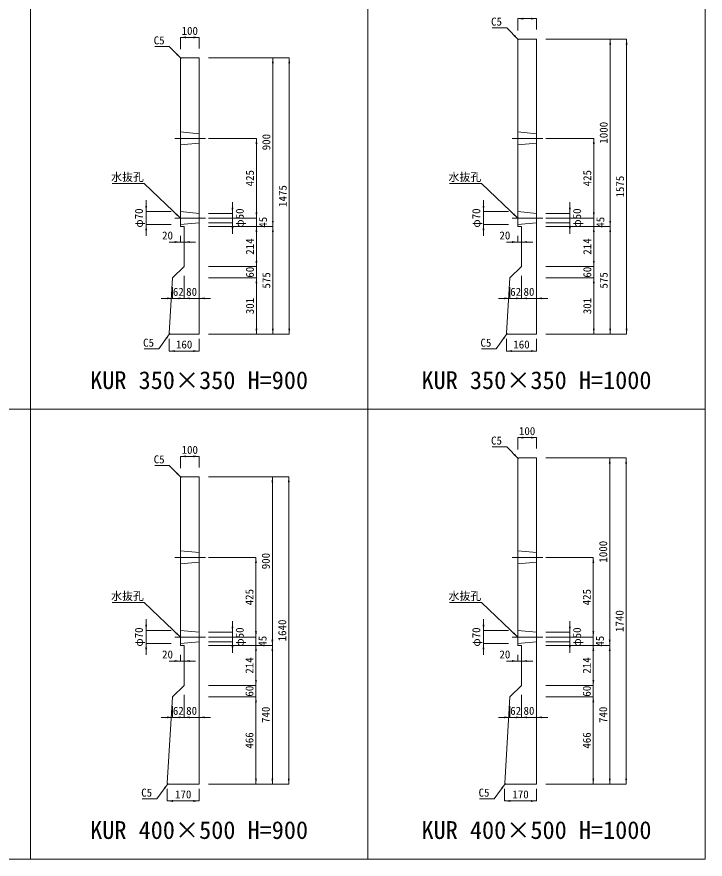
# Model space of a CAD drawing. Units: millimetres at full size, sheet at 1:40. Extents: x 86 to 35886, y -15691 to 10257.
# Drawn here: x 30614 to 34286, y 0 to 4493 of the extents above; entities that cross this region are included whole.
import ezdxf
from ezdxf.enums import TextEntityAlignment as Align

# ---------------------------------------------------------------- set-up
doc = ezdxf.new("R2010")
doc.units = ezdxf.units.MM
doc.header["$LTSCALE"] = 40
doc.linetypes.add('DASHED', pattern=[7.5, 6, -1.5])
doc.linetypes.add('USER1', pattern=[28.575, 19.05, -3.175, 3.175, -3.175])
for name, color, linetype, lineweight in [('0_2', 7, 'USER1', 5), ('パネックスKUR', 2, 'Continuous', 20), ('図枠', 5, 'Continuous', 13), ('寸法線', 7, 'Continuous', 13), ('引出線', 4, 'Continuous', 13)]:
    doc.layers.add(name, color=color, linetype=linetype, lineweight=lineweight)
doc.layers.add('文字', color=7, linetype='Continuous')
doc.styles.add('ＭＳ ゴシック', font='')
doc.styles.get('ＭＳ ゴシック').set_extended_font_data('MS Gothic')

# ---------------------------------------------------------------- blocks, each defined once
blk = doc.blocks.new('filled_arrow')
at = {"color": 0, "linetype": 'Continuous', "lineweight": -2}
blk.add_solid([(7.5, 1.25), (0, 0), (7.5, -1.25)], dxfattribs=at)

msp = doc.modelspace()

# ---------------------------------------------------------------- linework, layer by layer
at = {"layer": '0_2'}
for p, q in [((31456.87, 3845), (31620.59, 3845)), ((33256.87, 3845), (33420.59, 3845)), ((31456.87, 3420), (31620.59, 3420)), ((33256.87, 3420), (33420.59, 3420)), ((31456.87, 1610), (31620.59, 1610)), ((33256.87, 1610), (33420.59, 1610)), ((31456.87, 1185), (31620.59, 1185)), ((33256.87, 1185), (33420.59, 1185))]:
    msp.add_line(p, q, dxfattribs=at)
at = {"layer": 'パネックスKUR'}
for p, q in [((33286.23, 4370), (33291.23, 4375)), ((33286.23, 4370), (33286.23, 3375)), ((33386.23, 4375), (33291.23, 4375)), ((33386.23, 4375), (33386.23, 2800)), ((31486.23, 4270), (31491.23, 4275)), ((31486.23, 4270), (31486.23, 3375)), ((31586.23, 4275), (31491.23, 4275)), ((31586.23, 4275), (31586.23, 2800)), ((31506.23, 3375), (31486.23, 3375)), ((31506.23, 3375), (31506.23, 3161)), ((33306.23, 3375), (33286.23, 3375)), ((33306.23, 3375), (33306.23, 3161)), ((31506.23, 3161), (31444.23, 3101)), ((33306.23, 3161), (33244.23, 3101)), ((31444.23, 3101), (31426.53, 2804.99)), ((33244.23, 3101), (33226.53, 2804.99)), ((31431.23, 2800), (31426.53, 2804.99)), ((31586.23, 2800), (31431.23, 2800)), ((33231.23, 2800), (33226.53, 2804.99)), ((33386.23, 2800), (33231.23, 2800)), ((33286.23, 2135), (33291.23, 2140)), ((33286.23, 2135), (33286.23, 1140)), ((33386.23, 2140), (33291.23, 2140)), ((33386.23, 2140), (33386.23, 400)), ((31486.23, 2035), (31491.23, 2040)), ((31486.23, 2035), (31486.23, 1140)), ((31586.23, 2040), (31491.23, 2040)), ((31586.23, 2040), (31586.23, 400)), ((31506.23, 1140), (31486.23, 1140)), ((31506.23, 1140), (31506.23, 926)), ((33306.23, 1140), (33286.23, 1140)), ((33306.23, 1140), (33306.23, 926)), ((31506.23, 926), (31444.23, 866)), ((33306.23, 926), (33244.23, 866)), ((31444.23, 866), (31416.53, 404.99)), ((33244.23, 866), (33216.53, 404.99)), ((31421.23, 400), (31416.53, 404.99)), ((33216.53, 404.99), (33221.23, 400)), ((31586.23, 400), (31421.23, 400)), ((33386.23, 400), (33221.23, 400))]:
    msp.add_line(p, q, dxfattribs=at)
at = {"layer": 'パネックスKUR', "linetype": 'DASHED', "lineweight": 5}
for p, q in [((31486.23, 3880), (31586.23, 3870)), ((33286.23, 3880), (33386.23, 3870)), ((31486.23, 3810), (31586.23, 3820)), ((33286.23, 3810), (33386.23, 3820)), ((31486.23, 3455), (31586.23, 3445)), ((33286.23, 3455), (33386.23, 3445)), ((31486.23, 3385), (31586.23, 3395)), ((33286.23, 3385), (33386.23, 3395)), ((31486.23, 1645), (31586.23, 1635)), ((33286.23, 1645), (33386.23, 1635)), ((31486.23, 1575), (31586.23, 1585)), ((33286.23, 1575), (33386.23, 1585)), ((31486.23, 1220), (31586.23, 1210)), ((33286.23, 1220), (33386.23, 1210)), ((31486.23, 1150), (31586.23, 1160)), ((33286.23, 1150), (33386.23, 1160))]:
    msp.add_line(p, q, dxfattribs=at)
at = {"layer": '図枠'}
for p, q in [((30686.23, 9000), (30686.23, 0)), ((32486.23, 9000), (32486.23, 0)), ((34286.23, 9000), (34286.23, 0)), ((18686.23, 2400), (34286.23, 2400)), ((18686.23, 2400), (34286.23, 2400)), ((18686.23, 0), (34286.23, 0))]:
    msp.add_line(p, q, dxfattribs=at)
at = {"layer": '寸法線'}
for p, q in [((33286.23, 4483.55), (33386.23, 4483.55)), ((33286.23, 4420), (33286.23, 4483.55)), ((33386.23, 4425), (33386.23, 4483.55)), ((31486.23, 4383.55), (31586.23, 4383.55)), ((31486.23, 4320), (31486.23, 4383.55)), ((31586.23, 4325), (31586.23, 4383.55)), ((33436.23, 4375), (33867.07, 4375)), ((33436.23, 4375), (33779.57, 4375)), ((33779.57, 3375), (33779.57, 4375)), ((33867.07, 2800), (33867.07, 4375)), ((31636.23, 4275), (32067.07, 4275)), ((31636.23, 4275), (31979.57, 4275)), ((31979.57, 3375), (31979.57, 4275)), ((32067.07, 2800), (32067.07, 4275)), ((31636.23, 3845), (31892.07, 3845)), ((31892.07, 3420), (31892.07, 3845)), ((33436.23, 3845), (33692.07, 3845)), ((33692.07, 3420), (33692.07, 3845)), ((31303.62, 3325), (31303.62, 3515)), ((31764.15, 3335), (31764.15, 3505)), ((33103.62, 3325), (33103.62, 3515)), ((33564.15, 3335), (33564.15, 3505)), ((31892.07, 3315), (31892.07, 3480)), ((33692.07, 3315), (33692.07, 3480)), ((31436.23, 3455), (31303.62, 3455)), ((31636.23, 3445), (31764.15, 3445)), ((31636.23, 3420), (31892.07, 3420)), ((31636.23, 3420), (31892.07, 3420)), ((33236.23, 3455), (33103.62, 3455)), ((33436.23, 3445), (33564.15, 3445)), ((33436.23, 3420), (33692.07, 3420)), ((33436.23, 3420), (33692.07, 3420)), ((31436.23, 3385), (31303.62, 3385)), ((31636.23, 3395), (31764.15, 3395)), ((31636.23, 3375), (31979.57, 3375)), ((31636.23, 3375), (31892.07, 3375)), ((31636.23, 3375), (31979.57, 3375)), ((31636.23, 3375), (31892.07, 3375)), ((31892.07, 3375), (31892.07, 3161)), ((31979.57, 3375), (31979.57, 2800)), ((33236.23, 3385), (33103.62, 3385)), ((33436.23, 3395), (33564.15, 3395)), ((33436.23, 3375), (33779.57, 3375)), ((33436.23, 3375), (33692.07, 3375)), ((33436.23, 3375), (33779.57, 3375)), ((33436.23, 3375), (33692.07, 3375)), ((33692.07, 3375), (33692.07, 3161)), ((33779.57, 3375), (33779.57, 2800)), ((31486.23, 3325), (31486.23, 3292)), ((31506.23, 3325), (31506.23, 3292)), ((33286.23, 3325), (33286.23, 3292)), ((33306.23, 3325), (33306.23, 3292)), ((31426.23, 3292), (31566.23, 3292)), ((33226.23, 3292), (33366.23, 3292)), ((31892.07, 3221), (31892.07, 3041)), ((33692.07, 3221), (33692.07, 3041)), ((31636.23, 3161), (31892.07, 3161)), ((31636.23, 3161), (31892.07, 3161)), ((33436.23, 3161), (33692.07, 3161)), ((33436.23, 3161), (33692.07, 3161)), ((31506.23, 3111), (31506.23, 2991.41)), ((31506.23, 3111), (31506.23, 2991.41)), ((31636.23, 3101), (31892.07, 3101)), ((31636.23, 3101), (31892.07, 3101)), ((31892.07, 3101), (31892.07, 2800)), ((33306.23, 3111), (33306.23, 2991.41)), ((33306.23, 3111), (33306.23, 2991.41)), ((33436.23, 3101), (33692.07, 3101)), ((33436.23, 3101), (33692.07, 3101)), ((33692.07, 3101), (33692.07, 2800)), ((31444.23, 3051), (31444.23, 2991.41)), ((31586.23, 3051), (31586.23, 2991.41)), ((33244.23, 3051), (33244.23, 2991.41)), ((33386.23, 3051), (33386.23, 2991.41)), ((31566.23, 2991.41), (31384.23, 2991.41)), ((31446.23, 2991.41), (31646.23, 2991.41)), ((33366.23, 2991.41), (33184.23, 2991.41)), ((33246.23, 2991.41), (33446.23, 2991.41)), ((31636.23, 2800), (32067.07, 2800)), ((31636.23, 2800), (31979.57, 2800)), ((31636.23, 2800), (31892.07, 2800)), ((33436.23, 2800), (33867.07, 2800)), ((33436.23, 2800), (33779.57, 2800)), ((33436.23, 2800), (33692.07, 2800)), ((31426.23, 2775), (31426.23, 2710.43)), ((31586.23, 2775), (31586.23, 2710.43)), ((33226.23, 2775), (33226.23, 2710.43)), ((33386.23, 2775), (33386.23, 2710.43)), ((31426.23, 2710.43), (31586.23, 2710.43)), ((33226.23, 2710.43), (33386.23, 2710.43)), ((33286.23, 2248.55), (33386.23, 2248.55)), ((33286.23, 2185), (33286.23, 2248.55)), ((33386.23, 2190), (33386.23, 2248.55)), ((31486.23, 2148.55), (31586.23, 2148.55)), ((31486.23, 2085), (31486.23, 2148.55)), ((31586.23, 2090), (31586.23, 2148.55)), ((33436.23, 2140), (33864.57, 2140)), ((33436.23, 2140), (33777.07, 2140)), ((33777.07, 1140), (33777.07, 2140)), ((33864.57, 400), (33864.57, 2140)), ((31636.23, 2040), (32064.57, 2040)), ((31636.23, 2040), (31977.07, 2040)), ((31977.07, 1140), (31977.07, 2040)), ((32064.57, 400), (32064.57, 2040)), ((31636.23, 1610), (31889.57, 1610)), ((31889.57, 1185), (31889.57, 1610)), ((33436.23, 1610), (33689.57, 1610)), ((33689.57, 1185), (33689.57, 1610)), ((31303.62, 1090), (31303.62, 1280)), ((31764.15, 1100), (31764.15, 1270)), ((33103.62, 1090), (33103.62, 1280)), ((33564.15, 1100), (33564.15, 1270)), ((31436.23, 1220), (31303.62, 1220)), ((31889.57, 1080), (31889.57, 1245)), ((33236.23, 1220), (33103.62, 1220)), ((33689.57, 1080), (33689.57, 1245)), ((31636.23, 1210), (31764.15, 1210)), ((31636.23, 1185), (31889.57, 1185)), ((31636.23, 1185), (31889.57, 1185)), ((33436.23, 1210), (33564.15, 1210)), ((33436.23, 1185), (33689.57, 1185)), ((33436.23, 1185), (33689.57, 1185)), ((31436.23, 1150), (31303.62, 1150)), ((31636.23, 1160), (31764.15, 1160)), ((31636.23, 1140), (31889.57, 1140)), ((31636.23, 1140), (31977.07, 1140)), ((31636.23, 1140), (31889.57, 1140)), ((31740.23, 1140), (31977.07, 1140)), ((31889.57, 1140), (31889.57, 926)), ((31977.07, 1140), (31977.07, 400)), ((33236.23, 1150), (33103.62, 1150)), ((33436.23, 1160), (33564.15, 1160)), ((33436.23, 1140), (33777.07, 1140)), ((33436.23, 1140), (33689.57, 1140)), ((33436.23, 1140), (33777.07, 1140)), ((33436.23, 1140), (33689.57, 1140)), ((33689.57, 1140), (33689.57, 926)), ((33777.07, 1140), (33777.07, 400)), ((31486.23, 1090), (31486.23, 1057)), ((31506.23, 1090), (31506.23, 1057)), ((33286.23, 1090), (33286.23, 1057)), ((33306.23, 1090), (33306.23, 1057)), ((31426.23, 1057), (31566.23, 1057)), ((33226.23, 1057), (33366.23, 1057)), ((31889.57, 986), (31889.57, 806)), ((33689.57, 986), (33689.57, 806)), ((31636.23, 926), (31889.57, 926)), ((31636.23, 926), (31889.57, 926)), ((33436.23, 926), (33689.57, 926)), ((33436.23, 926), (33689.57, 926)), ((31506.23, 876), (31506.23, 756.41)), ((31506.23, 876), (31506.23, 756.41)), ((31586.23, 876), (31586.23, 756.41)), ((31636.23, 866), (31889.57, 866)), ((31740.23, 866), (31889.57, 866)), ((31889.57, 866), (31889.57, 400)), ((33306.23, 876), (33306.23, 756.41)), ((33306.23, 876), (33306.23, 756.41)), ((33386.23, 876), (33386.23, 756.41)), ((33436.23, 866), (33689.57, 866)), ((33436.23, 866), (33689.57, 866)), ((33689.57, 866), (33689.57, 400)), ((31444.23, 816), (31444.23, 756.41)), ((33244.23, 816), (33244.23, 756.41)), ((31566.23, 756.41), (31384.23, 756.41)), ((31446.23, 756.41), (31646.23, 756.41)), ((33366.23, 756.41), (33184.23, 756.41)), ((33246.23, 756.41), (33446.23, 756.41)), ((31416.23, 375), (31416.23, 310.43)), ((31586.23, 375), (31586.23, 310.43)), ((31636.23, 400), (32064.57, 400)), ((31636.23, 400), (31977.07, 400)), ((31636.23, 400), (31889.57, 400)), ((33216.23, 375), (33216.23, 310.43)), ((33386.23, 375), (33386.23, 310.43)), ((33436.23, 400), (33864.57, 400)), ((33436.23, 400), (33777.07, 400)), ((33436.23, 400), (33689.57, 400)), ((31416.23, 310.43), (31586.23, 310.43)), ((33216.23, 310.43), (33386.23, 310.43))]:
    msp.add_line(p, q, dxfattribs=at)
at = {"layer": '引出線'}
for points in [[(33288.73, 4372.5), (33227.24, 4435.21), (33149.47, 4435.21)], [(31488.73, 4272.5), (31427.24, 4335.21), (31349.47, 4335.21)], [(31486.23, 3420), (31293.77, 3603.45), (31122.03, 3603.45)], [(33286.23, 3420), (33093.77, 3603.45), (32922.03, 3603.45)], [(31428.88, 2802.5), (31370.45, 2722.24), (31292.69, 2722.24)], [(33228.88, 2802.5), (33170.45, 2722.24), (33092.69, 2722.24)], [(33288.73, 2137.5), (33227.24, 2200.21), (33149.47, 2200.21)], [(31488.73, 2037.5), (31427.24, 2100.21), (31349.47, 2100.21)], [(31486.23, 1185), (31293.77, 1368.45), (31122.03, 1368.45)], [(33286.23, 1185), (33093.77, 1368.45), (32922.03, 1368.45)], [(31418.88, 402.5), (31360.45, 322.24), (31282.69, 322.24)], [(33218.88, 402.5), (33160.45, 322.24), (33082.69, 322.24)]]:
    msp.add_lwpolyline(points, dxfattribs=at)

# ---------------------------------------------------------------- block references
at = {"layer": '寸法線', "xscale": 4, "yscale": 4}
for p in [(33286.23, 4483.55), (31486.23, 4383.55), (31506.23, 3292), (33306.23, 3292), (31506.23, 2991.41), (31586.23, 2991.41), (33306.23, 2991.41), (33386.23, 2991.41), (31426.23, 2710.43), (33226.23, 2710.43), (33286.23, 2248.55), (31486.23, 2148.55), (31506.23, 1057), (33306.23, 1057), (31506.23, 756.41), (31586.23, 756.41), (33306.23, 756.41), (33386.23, 756.41), (31416.23, 310.43), (33216.23, 310.43)]:
    msp.add_blockref('filled_arrow', p, dxfattribs=at)
for p, rotation in [((33386.23, 4483.55), 180), ((31586.23, 4383.55), 180), ((33779.57, 4375), 270), ((33867.07, 4375), 270), ((31979.57, 4275), 270), ((32067.07, 4275), 270), ((31892.07, 3845), 270), ((33692.07, 3845), 270), ((31303.62, 3455), 90), ((31764.15, 3445), 90), ((33103.62, 3455), 90), ((33564.15, 3445), 90), ((31892.07, 3420), 90), ((31892.07, 3420), 90), ((33692.07, 3420), 90), ((33692.07, 3420), 90), ((31303.62, 3385), 270), ((31764.15, 3395), 270), ((31892.07, 3375), 270), ((31892.07, 3375), 270), ((31979.57, 3375), 90), ((31979.57, 3375), 270), ((33103.62, 3385), 270), ((33564.15, 3395), 270), ((33692.07, 3375), 270), ((33692.07, 3375), 270), ((33779.57, 3375), 90), ((33779.57, 3375), 270), ((31486.23, 3292), 180), ((33286.23, 3292), 180), ((31892.07, 3161), 90), ((31892.07, 3161), 90), ((33692.07, 3161), 90), ((33692.07, 3161), 90), ((31892.07, 3101), 270), ((31892.07, 3101), 270), ((33692.07, 3101), 270), ((33692.07, 3101), 270), ((31444.23, 2991.41), 180), ((31506.23, 2991.41), 180), ((33244.23, 2991.41), 180), ((33306.23, 2991.41), 180), ((31892.07, 2800), 90), ((31979.57, 2800), 90), ((32067.07, 2800), 90), ((33692.07, 2800), 90), ((33779.57, 2800), 90), ((33867.07, 2800), 90), ((31586.23, 2710.43), 180), ((33386.23, 2710.43), 180), ((33386.23, 2248.55), 180), ((31586.23, 2148.55), 180), ((33777.07, 2140), 270), ((33864.57, 2140), 270), ((31977.07, 2040), 270), ((32064.57, 2040), 270), ((31889.57, 1610), 270), ((33689.57, 1610), 270), ((31303.62, 1220), 90), ((31764.15, 1210), 90), ((31889.57, 1185), 90), ((31889.57, 1185), 90), ((33103.62, 1220), 90), ((33564.15, 1210), 90), ((33689.57, 1185), 90), ((33689.57, 1185), 90), ((31977.07, 1140), 90), ((33777.07, 1140), 90), ((31303.62, 1150), 270), ((31764.15, 1160), 270), ((31889.57, 1140), 270), ((31889.57, 1140), 270), ((31977.07, 1140), 270), ((33103.62, 1150), 270), ((33564.15, 1160), 270), ((33689.57, 1140), 270), ((33689.57, 1140), 270), ((33777.07, 1140), 270), ((31486.23, 1057), 180), ((33286.23, 1057), 180), ((31889.57, 926), 90), ((31889.57, 926), 90), ((33689.57, 926), 90), ((33689.57, 926), 90), ((31889.57, 866), 270), ((31889.57, 866), 270), ((33689.57, 866), 270), ((33689.57, 866), 270), ((31444.23, 756.41), 180), ((31506.23, 756.41), 180), ((33244.23, 756.41), 180), ((33306.23, 756.41), 180), ((31889.57, 400), 90), ((31977.07, 400), 90), ((32064.57, 400), 90), ((33689.57, 400), 90), ((33777.07, 400), 90), ((33864.57, 400), 90), ((31586.23, 310.43), 180), ((33386.23, 310.43), 180)]:
    msp.add_blockref('filled_arrow', p, dxfattribs=dict(at, rotation=rotation))
at = {"layer": '引出線', "xscale": 4, "yscale": 4}
for p, rotation in [((33288.73, 4372.5), 134.4), ((31488.73, 4272.5), 134.4), ((31486.23, 3420), 136.4), ((33286.23, 3420), 136.4), ((31428.88, 2802.5), 233.9), ((33228.88, 2802.5), 233.9), ((33288.73, 2137.5), 134.4), ((31488.73, 2037.5), 134.4), ((31486.23, 1185), 136.4), ((33286.23, 1185), 136.4), ((31418.88, 402.5), 233.9), ((33218.88, 402.5), 233.9)]:
    msp.add_blockref('filled_arrow', p, dxfattribs=dict(at, rotation=rotation))

# ---------------------------------------------------------------- texts
at = {"layer": '寸法線', "style": 'ＭＳ ゴシック'}
for s, p in [('100', (31536.23, 4418.55)), ('20', (31417.64, 3327)), ('20', (33217.64, 3327)), ('62', (31475.23, 3026.41)), ('80', (31546.23, 3026.41)), ('62', (33275.23, 3026.41)), ('80', (33346.23, 3026.41)), ('160', (31506.23, 2745.43)), ('160', (33306.23, 2745.43)), ('100', (33336.23, 2283.55)), ('100', (31536.23, 2183.55)), ('20', (31417.64, 1092)), ('20', (33217.64, 1092)), ('62', (31475.23, 791.41)), ('80', (31546.23, 791.41)), ('62', (33275.23, 791.41)), ('80', (33346.23, 791.41)), ('170', (31501.23, 345.43)), ('170', (33301.23, 345.43))]:
    msp.add_text(s, height=42.72, dxfattribs=at).set_placement(p, align=Align.MIDDLE_CENTER)
for s, p in [('1000', (33744.57, 3875)), ('900', (31944.57, 3825)), ('425', (31857.07, 3632.5)), ('425', (33657.07, 3632.5)), ('1575', (33832.07, 3587.5)), ('1475', (32032.07, 3537.5)), ('φ70', (31264.96, 3420)), ('φ50', (31802.81, 3420)), ('φ70', (33064.96, 3420)), ('φ50', (33602.81, 3420)), ('45', (31927.07, 3397.5)), ('45', (33727.07, 3397.5)), ('214', (31857.07, 3268)), ('214', (33657.07, 3268)), ('60', (31857.07, 3131)), ('60', (33657.07, 3131)), ('575', (31944.57, 3087.5)), ('575', (33744.57, 3087.5)), ('301', (31857.07, 2950.5)), ('301', (33657.07, 2950.5)), ('1000', (33742.07, 1640)), ('900', (31942.07, 1590)), ('425', (31854.57, 1397.5)), ('425', (33654.57, 1397.5)), ('1740', (33829.57, 1270)), ('1640', (32029.57, 1220)), ('φ70', (31264.96, 1185)), ('φ50', (31802.81, 1185)), ('φ70', (33064.96, 1185)), ('φ50', (33602.81, 1185)), ('45', (31924.57, 1162.5)), ('45', (33724.57, 1162.5)), ('214', (31854.57, 1033)), ('214', (33654.57, 1033)), ('60', (31854.57, 896)), ('60', (33654.57, 896)), ('740', (31942.07, 770)), ('740', (33742.07, 770)), ('466', (31854.57, 633)), ('466', (33654.57, 633))]:
    msp.add_text(s, height=42.72, rotation=90, dxfattribs=at).set_placement(p, align=Align.MIDDLE_CENTER)
at = {"layer": '引出線', "style": 'ＭＳ ゴシック'}
for s, p in [('C5', (33202.24, 4489.21)), ('C5', (31402.24, 4389.21)), ('水抜孔', (31291.52, 3659.73)), ('水抜孔', (33091.52, 3659.73)), ('C5', (31345.45, 2776.24)), ('C5', (33145.45, 2776.24)), ('C5', (33202.24, 2254.21)), ('C5', (31402.24, 2154.21)), ('水抜孔', (31291.52, 1424.73)), ('水抜孔', (33091.52, 1424.73)), ('C5', (31335.45, 376.24)), ('C5', (33135.45, 376.24))]:
    msp.add_text(s, height=42.72, dxfattribs=at).set_placement(p, align=Align.TOP_RIGHT)
at = {"layer": '文字', "style": 'ＭＳ ゴシック'}
for s, p in [('KUR 350×350 H=900', (31586.23, 2555.22)), ('KUR 350×350 H=1000', (33386.23, 2555.22)), ('KUR 400×500 H=900', (31586.23, 155.22)), ('KUR 400×500 H=1000', (33386.23, 155.22))]:
    msp.add_text(s, height=94.94, dxfattribs=at).set_placement(p, align=Align.MIDDLE_CENTER)

doc.saveas('drawing.dxf')
